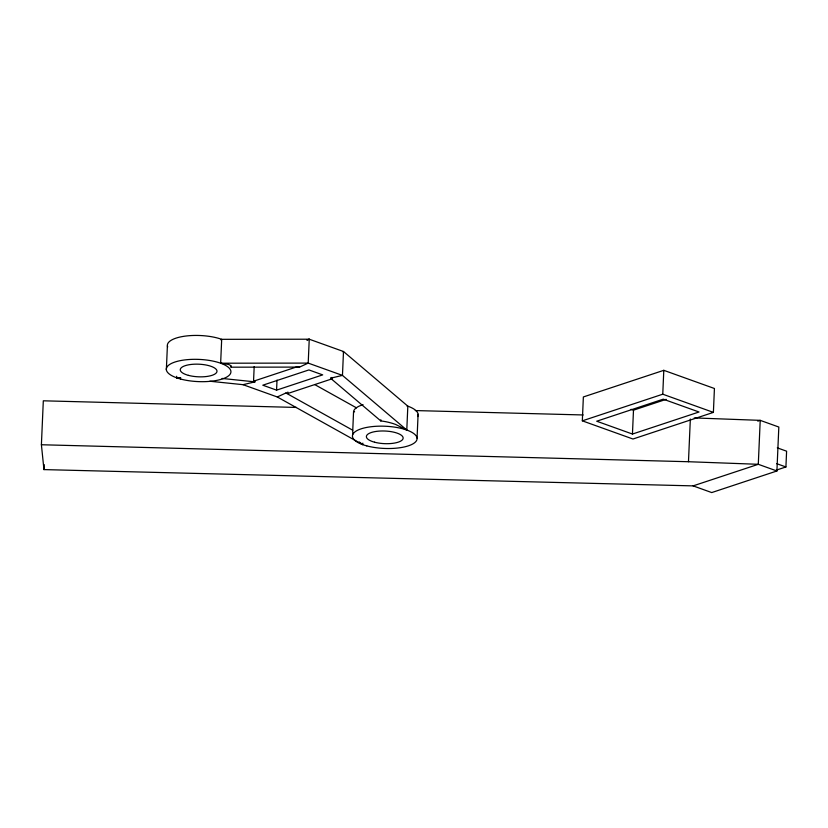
<?xml version="1.0" encoding="UTF-8"?>
<svg xmlns="http://www.w3.org/2000/svg" width="828" height="828" viewBox="0 0 828 828"><rect width="100%" height="100%" fill="white"/><g stroke="black" fill="none" stroke-linecap="round" stroke-linejoin="round"><path stroke-width="1.24" d="M694.206 417.923L760.218 420.355L778.827 427.041L776.912 470.987L711.728 492.567L693.119 485.881L43.956 469.6L41.4 444.75L43.315 400.804L296.465 407.448M43.956 469.6L44.184 464.58M166.356 369.712L167.391 345.825M180.442 378.189L176.612 377.796L176.674 376.295M407.138 406.331L407.831 406.165L406.786 430.042L342.461 375.394L308.202 363.099L299.57 367.094L231.105 367.187A32.696 6.914 -9.1 0 0 228.352 364.392L220.641 363.213L221.687 339.325L309.248 339.211L343.496 351.507L407.831 406.165A32.333 11.106 2.5 0 1 417.654 416.567M231.105 367.187L231.157 366.017M209.826 381.232L243.028 384.678L254.972 381.863L253.544 381.201L254.186 366.597M276.573 390.143L322.682 374.877L308.916 369.93L262.807 385.196L276.573 390.143L277.018 380.083M243.028 384.678L277.287 396.974L285.919 392.979L287.802 393.497L287.865 392.037M306.836 340.008L309.248 339.211L308.202 363.099L220.641 363.213M287.802 393.497L331.945 378.872L332.007 377.413M363.068 404.685A32.333 11.106 2.5 0 0 353.566 411.557L352.759 430.239L285.919 392.979M277.287 396.974L362.757 444.626L362.83 443.135M406.786 430.042L395.67 424.464A32.696 16.508 12.5 0 0 380.818 420.934L380.87 419.775M417.053 438.126L418.099 414.248M582.332 420.841L583.367 396.954L663.797 370.323L714.429 388.498L713.394 412.385L632.965 439.016L582.332 420.841L662.762 394.2L713.394 412.385M632.447 434.048L699.008 412.002L663.269 399.168L596.709 421.214L632.447 434.048L633.492 410.16L666.167 399.344M662.762 394.2L663.797 370.323M41.4 444.75L688.472 461.724L690.345 419.03M776.24 470.159L785.917 466.961L786.6 451.198L777.295 447.855M220.683 339.791L221.687 339.325A32.333 11.106 2.5 0 0 184.758 336.178A32.333 11.106 2.5 0 0 167.68 346.932M307.271 339.966L309.248 339.211M342.844 351.755L343.496 351.507L342.461 375.394L330.517 378.21L380.818 420.945M253.544 381.201L297.687 366.576L299.57 367.094M757.796 421.152L760.218 420.355L758.293 464.301L693.119 485.881M180.794 377.91L176.612 377.796M415.294 410.564L583.191 414.963M688.472 461.724L758.293 464.301L776.912 470.987M222.039 378.448L254.972 381.863M353.566 411.557L354.601 411.847M631.112 409.311L633.492 410.16M776.602 463.618L785.917 466.961M330.517 378.21L331.945 378.872M314.775 384.606L356.537 407.883M362.757 444.626L359.269 441.986M353.163 433.924A32.696 14.925 15.2 0 1 352.749 430.239M366.763 445.878A32.333 11.106 2.5 0 0 417.001 439.337A32.333 11.106 2.5 0 0 370.561 426.803A32.333 11.106 2.5 0 0 366.763 445.878M180.618 379.038A32.333 11.106 2.5 0 0 230.857 372.496A32.333 11.106 2.5 0 0 184.406 359.973A32.333 11.106 2.5 0 0 180.618 379.038M374.535 442.193A18.382 6.313 2.5 0 0 403.101 438.467A18.382 6.313 2.5 0 0 376.688 431.347A18.382 6.313 2.5 0 0 374.535 442.193M188.391 375.353A18.382 6.313 2.5 0 0 216.946 371.637A18.382 6.313 2.5 0 0 190.543 364.517A18.382 6.313 2.5 0 0 188.391 375.353"/></g></svg>
